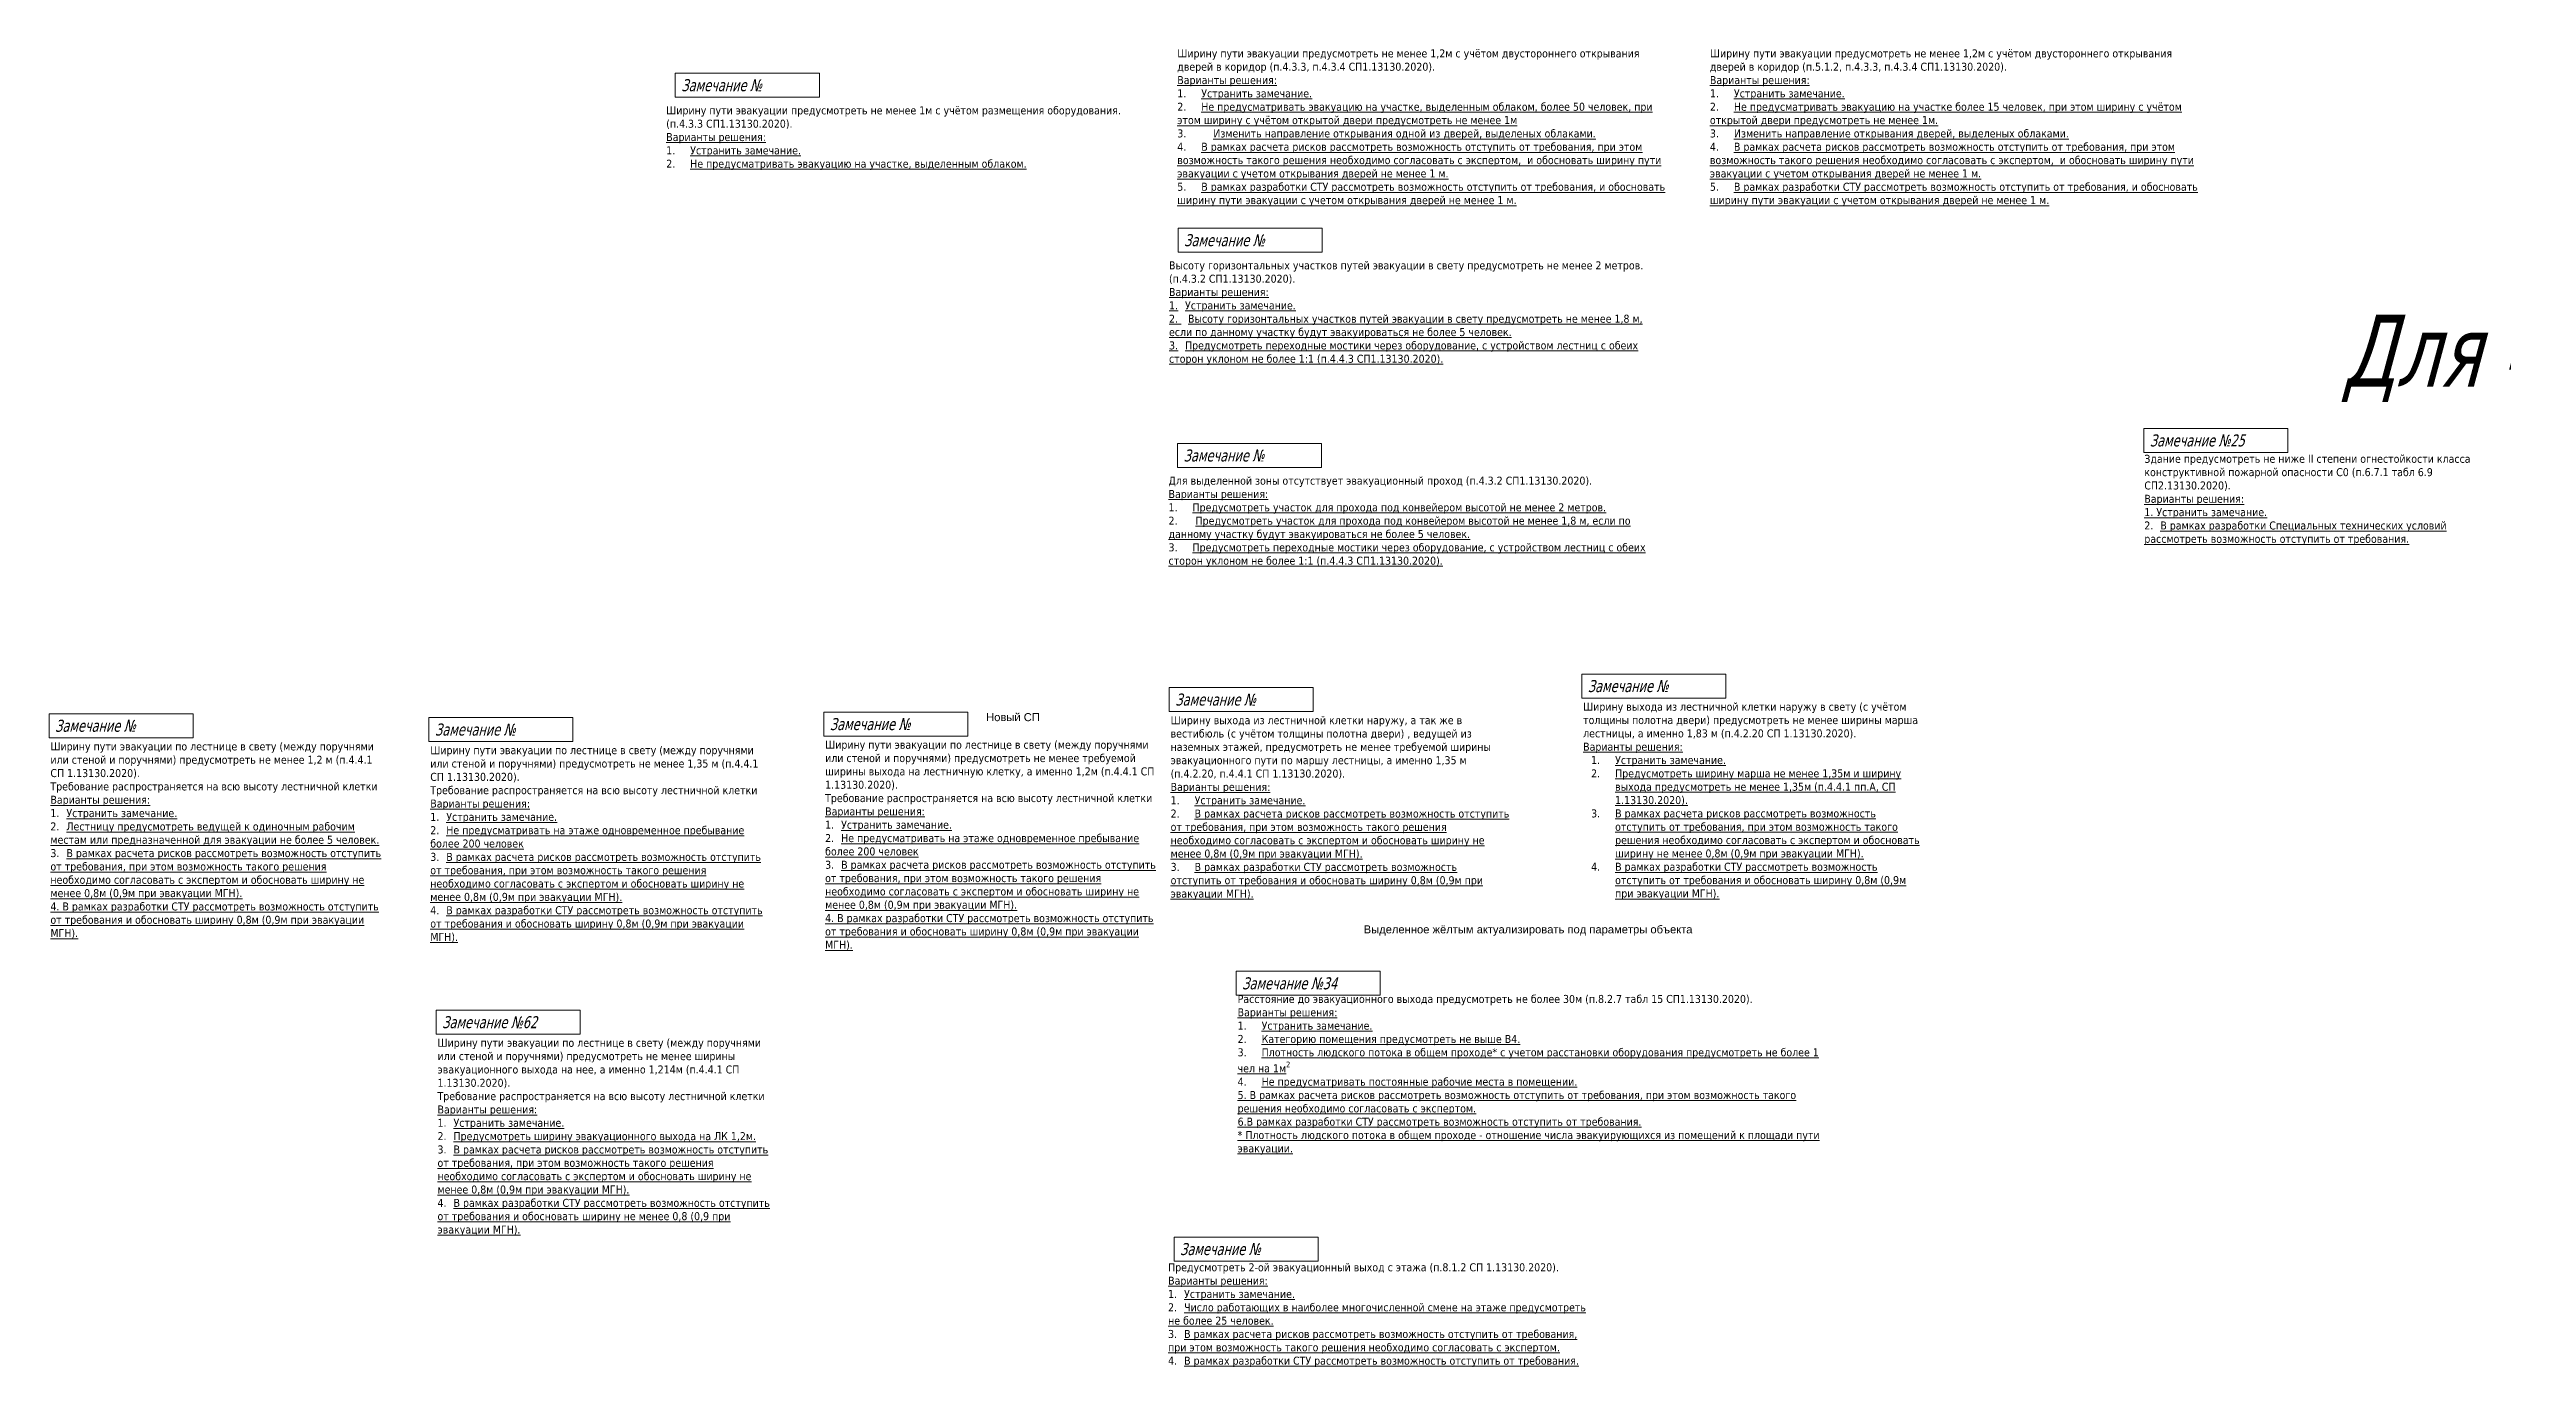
# Model space of a CAD drawing. Header units: millimetres. Extents: x -204396 to 1997851, y -2958255 to 237418.
# Drawn here: x 62219 to 246239, y -657204 to -558371 of the extents above; entities that cross this region are included whole.
import ezdxf

# ---------------------------------------------------------------- set-up
doc = ezdxf.new("R2010")
doc.units = ezdxf.units.MM
doc.layers.add('экспертиза', color=1, linetype='Continuous', lineweight=0)
doc.styles.get("Standard").update_dxf_attribs({"font": 'arial.ttf'})
doc.styles.add('ЭКСПЕРТИЗА', font='tahoma.ttf')

msp = doc.modelspace()

# ---------------------------------------------------------------- linework, layer by layer
at = {"layer": 'экспертиза', "lineweight": 0}
for points in [[(109183, -560180), (119983, -560180), (119983, -561980), (109183, -561980), (109183, -560180)], [(62219, -608221), (73019, -608221), (73019, -610021), (62219, -610021), (62219, -608221)], [(90707, -608504), (101507, -608504), (101507, -610304), (90707, -610304), (90707, -608504)], [(120317, -608095), (131117, -608095), (131117, -609895), (120317, -609895), (120317, -608095)], [(91248, -630450), (102048, -630450), (102048, -632250), (91248, -632250), (91248, -630450)]]:
    msp.add_lwpolyline(points, dxfattribs=at)
at = {"layer": 'экспертиза', "color": 4, "lineweight": 0}
for points in [[(146889, -571805), (157689, -571805), (157689, -573605), (146889, -573605), (146889, -571805)], [(146851, -587951), (157651, -587951), (157651, -589751), (146851, -589751), (146851, -587951)], [(177160, -605244), (187960, -605244), (187960, -607044), (177160, -607044), (177160, -605244)], [(146227, -606256), (157027, -606256), (157027, -608056), (146227, -608056), (146227, -606256)], [(146584, -647468), (157384, -647468), (157384, -649268), (146584, -649268), (146584, -647468)]]:
    msp.add_lwpolyline(points, dxfattribs=at)
at = {"layer": 'экспертиза', "lineweight": 0, "transparency": 33554687}
msp.add_lwpolyline([(219306, -586822), (230106, -586822), (230106, -588622), (219306, -588622), (219306, -586822)], dxfattribs=at)
at = {"layer": 'экспертиза', "color": 4, "lineweight": 0, "transparency": 33554687}
msp.add_lwpolyline([(151242, -627536), (162042, -627536), (162042, -629336), (151242, -629336), (151242, -627536)], dxfattribs=at)

# ---------------------------------------------------------------- texts
at = {"layer": 'экспертиза', "lineweight": 0, "style": 'ЭКСПЕРТИЗА', "oblique": 14.99998, "width": 0.8}
for s, p in [('Замечание №', (109633, -561530)), ('Замечание №', (62669, -609571)), ('Замечание №', (91157, -609854)), ('Замечание №', (120767, -609445)), ('Замечание №62', (91698, -631800))]:
    msp.add_text(s, height=900, dxfattribs=at).set_placement(p)
at = {"layer": 'экспертиза', "color": 4, "lineweight": 0, "style": 'ЭКСПЕРТИЗА', "oblique": 14.99998, "width": 0.8}
for p in [(147339, -573155), (147301, -589301), (146677, -607606), (177610, -606594), (147034, -648818)]:
    msp.add_text('Замечание №', height=900, dxfattribs=at).set_placement(p)
at = {"layer": 'экспертиза', "color": 2, "lineweight": 0, "style": 'ЭКСПЕРТИЗА', "oblique": 14.99998, "width": 0.8}
msp.add_text('Для 4 степени СТУ не давать', height=5400, dxfattribs=at).set_placement((234190, -583685))
at = {"layer": 'экспертиза', "lineweight": 0, "ltscale": 100, "transparency": 33554687, "style": 'ЭКСПЕРТИЗА', "oblique": 14.99998, "width": 0.8}
msp.add_text('Замечание №25', height=900, dxfattribs=at).set_placement((219756, -588172))
at = {"layer": 'экспертиза', "color": 4, "lineweight": 0, "ltscale": 100, "transparency": 33554687, "style": 'ЭКСПЕРТИЗА', "oblique": 14.99998, "width": 0.8}
msp.add_text('Замечание №34', height=900, dxfattribs=at).set_placement((151692, -628886))
at = {"layer": 'экспертиза', "lineweight": 0, "ltscale": 100, "char_height": 600, "attachment_point": 1, "style": 'ЭКСПЕРТИЗА'}
for s, insert, width in [('\\pt1200;Ширину пути эвакуации предусмотреть не менее 1,2м с учётом{\\C2; двустороннего} открывания дверей в коридор (п.4.3.3, п.4.3.4 СП1.13130.2020).{\\L\\C6;\\PВарианты решения:\\P\\pt1800;\\l1.^I\\LУстранить замечание.\\P\\l2.^I\\LНе предусматривать эвакуацию на участке, выделенным облаком, более 50 человек, при этом ширину с учётом открытой двери предусмотреть не менее 1м\\P\\l3.^I\\L    Изменить направление открывания одной из дверей, выделеных облаками.\\P\\l4.^I\\LВ рамках расчета рисков рассмотреть возможность отступить от требования, при этом возможность такого решения необходимо согласовать с экспертом,  и обосновать ширину пути эвакуации с учетом открывания дверей не менее 1 м.\\H0.91667x;\\l\\C0;\\P\\H1.09091x;\\C6;5.^I\\LВ рамках разработки СТУ рассмотреть возможность отступить от требования, и обосновать ширину пути эвакуации с учетом открывания дверей не менее 1 м.}', (146826, -558394), 36725.58), ('\\pt1200;Ширину пути эвакуации предусмотреть не менее 1,2м с учётом {\\C2;двустороннего} открывания дверей в коридор (п.5.1.2, п.4.3.3, п.4.3.4 СП1.13130.2020).{\\L\\C6;\\PВарианты решения:\\P\\pt1800;\\l1.^I\\LУстранить замечание.\\P\\l2.^I\\LНе предусматривать эвакуацию на участке более 15 человек, при этом ширину с учётом открытой двери предусмотреть не менее 1м.\\P\\l3.^I\\LИзменить направление открывания дверей, выделеных облаками.\\P\\l4.^I\\LВ рамках расчета рисков рассмотреть возможность отступить от требования, при этом возможность такого решения необходимо согласовать с экспертом,  и обосновать ширину пути эвакуации с учетом открывания дверей не менее 1 м.\\H0.91667x;\\l\\C0;\\P\\H1.09091x;\\C6;5.^I\\LВ рамках разработки СТУ рассмотреть возможность отступить от требования, и обосновать ширину пути эвакуации с учетом открывания дверей не менее 1 м.}', (186770, -558394), 36725.58), ('\\pt1200;Ширину пути эвакуации предусмотреть не менее 1м с учётом размещения оборудования. (п.4.3.3 СП1.13130.2020).{\\L\\C6;\\PВарианты решения:\\P\\pt1800;\\l1.^I\\LУстранить замечание.\\P\\l2.^I\\LНе предусматривать эвакуацию на участке, выделенным облаком.}', (108500, -562667), 36725.58), ('\\pt0;Здание предусмотреть не ниже II степени огнестойкости класса конструктивной пожарной опасности С0 (п.6.7.1 табл 6.9 СП2.13130.2020).\\P{\\L\\C6;Варианты решения:\\P1. Устранить замечание.\\P\\pt1200;\\l2.^I\\LВ рамках разработки Специальных технических условий рассмотреть возможность отступить от требования.}', (219347, -588799), 26836.95), ('\\pt1200;Ширину пути эвакуации по лестнице в свету (между поручнями или стеной и поручнями) предусмотреть не менее 1,2 м (п.4.4.1 СП 1.13130.2020).\\PТребование распространяется на всю высоту лестничной клетки\\P{\\L\\C6;Варианты решения:\\P\\l1.^I\\LУстранить замечание.\\P\\l2.^I\\LЛестницу предусмотреть ведущей к одиночным рабочим местам или предназначенной для эвакуации не более 5 человек.\\P\\l3.^I\\LВ рамках расчета рисков рассмотреть возможность отступить от требования, при этом возможность такого решения необходимо согласовать с экспертом и обосновать ширину не менее 0,8м (0,9м при эвакуации МГН).\\H0.91667x;\\l\\C0;\\P\\ptz;\\H1.09091x;\\L\\C6;4. В рамках разработки СТУ рассмотреть возможность отступить от требования и обосновать ширину 0,8м (0,9м при эвакуации МГН).\\H0.91667x;\\l\\C0;\\P\\pt1200;\\H1.09091x;\\L\\C6; }', (62320, -610367), 25132.27), ('\\pt1200;Ширину пути эвакуации по лестнице в свету (между поручнями или стеной и поручнями) предусмотреть не менее 1,35 м (п.4.4.1 СП 1.13130.2020).\\PТребование распространяется на всю высоту лестничной клетки\\P{\\L\\C6;Варианты решения:\\P\\l1.^I\\LУстранить замечание.\\P\\l\\C2;2.^I\\LНе предусматривать на этаже одновременное пребывание более 200 человек\\P\\l\\C6;3.^I\\LВ рамках расчета рисков рассмотреть возможность отступить от требования, при этом возможность такого решения необходимо согласовать с экспертом и обосновать ширину не менее 0,8м (0,9м при эвакуации МГН).\\H0.91667x;\\l\\C0;\\P\\H1.09091x;\\C6;4.^I\\LВ рамках разработки СТУ рассмотреть возможность отступить от требования и обосновать ширину 0,8м (0,9м при эвакуации МГН).}', (90807, -610650), 25132.27), ('\\pt1200;Ширину пути эвакуации по лестнице в свету (между поручнями или стеной и поручнями) предусмотреть не менее требуемой ширины выхода на лестничную клетку, а именно {\\C2;1,2м} (п.4.4.1 СП 1.13130.2020).\\PТребование распространяется на всю высоту лестничной клетки\\P{\\L\\C6;Варианты решения:\\P\\l1.^I\\LУстранить замечание.\\P\\l\\C2;2.^I\\LНе предусматривать на этаже одновременное пребывание более 200 человек\\P\\l\\C6;3.^I\\LВ рамках расчета рисков рассмотреть возможность отступить от требования, при этом возможность такого решения необходимо согласовать с экспертом и обосновать ширину не менее 0,8м (0,9м при эвакуации МГН).\\H0.91667x;\\l\\C0;\\P\\ptz;\\H1.09091x;\\L\\C6;4. В рамках разработки СТУ рассмотреть возможность отступить от требования и обосновать ширину 0,8м (0,9м при эвакуации МГН).\\H0.91667x;\\l\\C0;\\P\\pt1200;\\H1.09091x;\\L\\C6; }', (120418, -610241), 25132.27), ('\\pt1200;Ширину пути эвакуации по лестнице в свету (между поручнями или стеной и поручнями) предусмотреть не менее ширины эвакуационного выхода на нее, а именно 1,214м (п.4.4.1 СП 1.13130.2020).\\PТребование распространяется на всю высоту лестничной клетки\\P{\\L\\C6;Варианты решения:\\P\\l1.^I\\LУстранить замечание.\\P\\l2.^I\\LПредусмотреть ширину эвакуационного выхода на ЛК 1,2м.\\P\\l3.^I\\LВ рамках расчета рисков рассмотреть возможность отступить от требования, при этом возможность такого решения необходимо согласовать с экспертом и обосновать ширину не менее 0,8м (0,9м при эвакуации МГН).\\H0.91667x;\\l\\C0;\\P\\H1.09091x;\\C6;4.^I\\LВ рамках разработки СТУ рассмотреть возможность отступить от требования и обосновать ширину не менее 0,8 (0,9 при эвакуации МГН). }', (91349, -632596), 25132.27)]:
    msp.add_mtext(s, dxfattribs=dict(at, insert=insert, width=width))
at = {"layer": 'экспертиза', "color": 4, "lineweight": 0, "ltscale": 100, "char_height": 600, "attachment_point": 1, "style": 'ЭКСПЕРТИЗА'}
for s, insert, width in [('\\pt1200;Высоту горизонтальных участков путей эвакуации в свету предусмотреть не менее 2 метров. (п.4.3.2 СП1.13130.2020).{\\L\\C6;\\PВарианты решения:\\P1.^IУстранить замечание.\\P2.^I Высоту горизонтальных участков путей эвакуации в свету предусмотреть не менее 1,8 м, если по данному участку будут эвакуироваться не более 5 человек.\\P3.^IПредусмотреть переходные мостики через оборудование, с устройством лестниц с обеих сторон уклоном не более 1:1 (п.4.4.3 СП1.13130.2020).}', (146206, -574292), 36725.58), ('\\pt1200;Для выделенной зоны отсутствует эвакуационный проход (п.4.3.2 СП1.13130.2020).{\\L\\C6;\\PВарианты решения:\\P\\pt1800;\\l1.^I\\LПредусмотреть участок для прохода под конвейером высотой не менее 2 метров.\\P\\l2.^I\\L Предусмотреть участок для прохода под конвейером высотой не менее 1,8 м, если по данному участку будут эвакуироваться не более 5 человек.\\P\\l3.^I\\LПредусмотреть переходные мостики через оборудование, с устройством лестниц с обеих сторон уклоном не более 1:1 (п.4.4.3 СП1.13130.2020).}', (146169, -590438), 36725.58), ('\\pt1200;Ширину выхода из лестничной клетки наружу, а так же в вестибюль (с учётом толщины полотна двери) , ведущей из наземных этажей, предусмотреть не менее требуемой ширины эвакуационного пути по маршу лестницы, а именно {\\C2;1,35 м} (п.4.2.20, п.4.4.1 СП 1.13130.2020).\\P{\\L\\C6;Варианты решения:\\P\\pt1800,16800;\\l1.^I\\LУстранить замечание.\\P\\l2.^I\\LВ рамках расчета рисков рассмотреть возможность отступить от требования, при этом возможность такого решения необходимо согласовать с экспертом и обосновать ширину не менее 0,8м (0,9м при эвакуации МГН).\\H0.91667x;\\l\\C0;\\P\\H1.09091x;\\C6;3.^I\\LВ рамках разработки СТУ рассмотреть возможность отступить от требования и обосновать ширину 0,8м (0,9м при эвакуации МГН).\\H0.91667x;\\l\\C0;\\P\\pt1200;\\H1.09091x;\\L\\C6; }', (146327, -608402), 25338.67), ('\\pt1200;Ширину выхода из лестничной клетки наружу в свету (с учётом толщины полотна двери) предусмотреть не менее ширины марша лестницы, а именно 1,83 м (п.4.2.20 СП 1.13130.2020).\\P{\\L\\C6;Варианты решения:\\P\\pi-1800,l2400,t2400;\\l1.^I\\LУстранить замечание.\\P\\l2.^I\\LПредусмотреть ширину марша не менее 1,35м и ширину выхода предусмотреть не менее 1,35м (п.4.4.1 пп.А, СП 1.13130.2020).\\P\\l3.^I\\LВ рамках расчета рисков рассмотреть возможность отступить от требования, при этом возможность такого решения необходимо согласовать с экспертом и обосновать ширину не менее 0,8м (0,9м при эвакуации МГН).\\H0.91667x;\\l\\C0;\\P\\H1.09091x;\\C6;4.^I\\LВ рамках разработки СТУ рассмотреть возможность отступить от требования и обосновать ширину 0,8м (0,9м при эвакуации МГН).}', (177261, -607390), 25338.67), ('\\pt1200;Предусмотреть 2-ой эвакуационный выход с этажа (п.8.1.2 СП 1.13130.2020).{\\L\\C6;\\PВарианты решения:\\P\\l1.^I\\LУстранить замечание.\\P\\l2.^I\\LЧисло работающих в наиболее многочисленной смене на этаже предусмотреть не более 25 человек.\\P\\l3.^I\\LВ рамках расчета рисков рассмотреть возможность отступить от требования, при этом возможность такого решения необходимо согласовать с экспертом.\\H0.91667x;\\l\\C0;\\P\\H1.09091x;\\C6;4.^I\\LВ рамках разработки СТУ рассмотреть возможность отступить от требования. }', (146138, -649432), 31287.39)]:
    msp.add_mtext(s, dxfattribs=dict(at, insert=insert, width=width))
at = {"layer": 'экспертиза', "char_height": 600, "attachment_point": 1}
for s, insert in [('\\C2;Новый СП', (132491, -608174)), ('\\C2;Выделенное жёлтым актуализировать под параметры\\~объекта', (160806, -624089))]:
    msp.add_mtext_dynamic_manual_height_columns(s, width=24947.29, gutter_width=12.5, heights=[0], dxfattribs=dict(at, insert=insert))
at = {"layer": 'экспертиза', "color": 4, "lineweight": 0, "ltscale": 100, "transparency": 33554687, "insert": (151351, -629308), "char_height": 600, "width": 43529.92, "attachment_point": 1, "style": 'ЭКСПЕРТИЗА'}
msp.add_mtext('\\A1;Расстояние до эвакуационного выхода предусмотреть не более 30м (п.8.2.7 табл 15 СП1.13130.2020).{\\C6;\\P\\LВарианты решения:\\P\\pt1800,16800;\\l1.^I\\LУстранить замечание.\\P\\l2.^I\\LКатегорию помещения предусмотреть не выше В4.\\P\\l3.^I\\LПлотность людского потока в общем проходе* с учетом расстановки оборудования предусмотреть не более 1 чел на 1м\\H0.7x;\\S2^ ;\\H1.42857x;\\P\\l4.^I\\LНе предусматривать постоянные рабочие места в помещении.\\P\\ptz;\\A0;5. В рамках расчета рисков рассмотреть возможность отступить от требования, при этом возможность такого решения необходимо согласовать с экспертом.\\H0.91667x;\\l\\C0;\\P\\H1.09091x;\\L\\C6;6.В рамках разработки СТУ рассмотреть возможность отступить от требования.\\A1;\\H0.99999x;\\P* Плотность людского потока в общем проходе\\A0; - отношение числа эвакуирующихся из помещений к площади пути эвакуации.}', dxfattribs=at)

doc.saveas('drawing.dxf')
